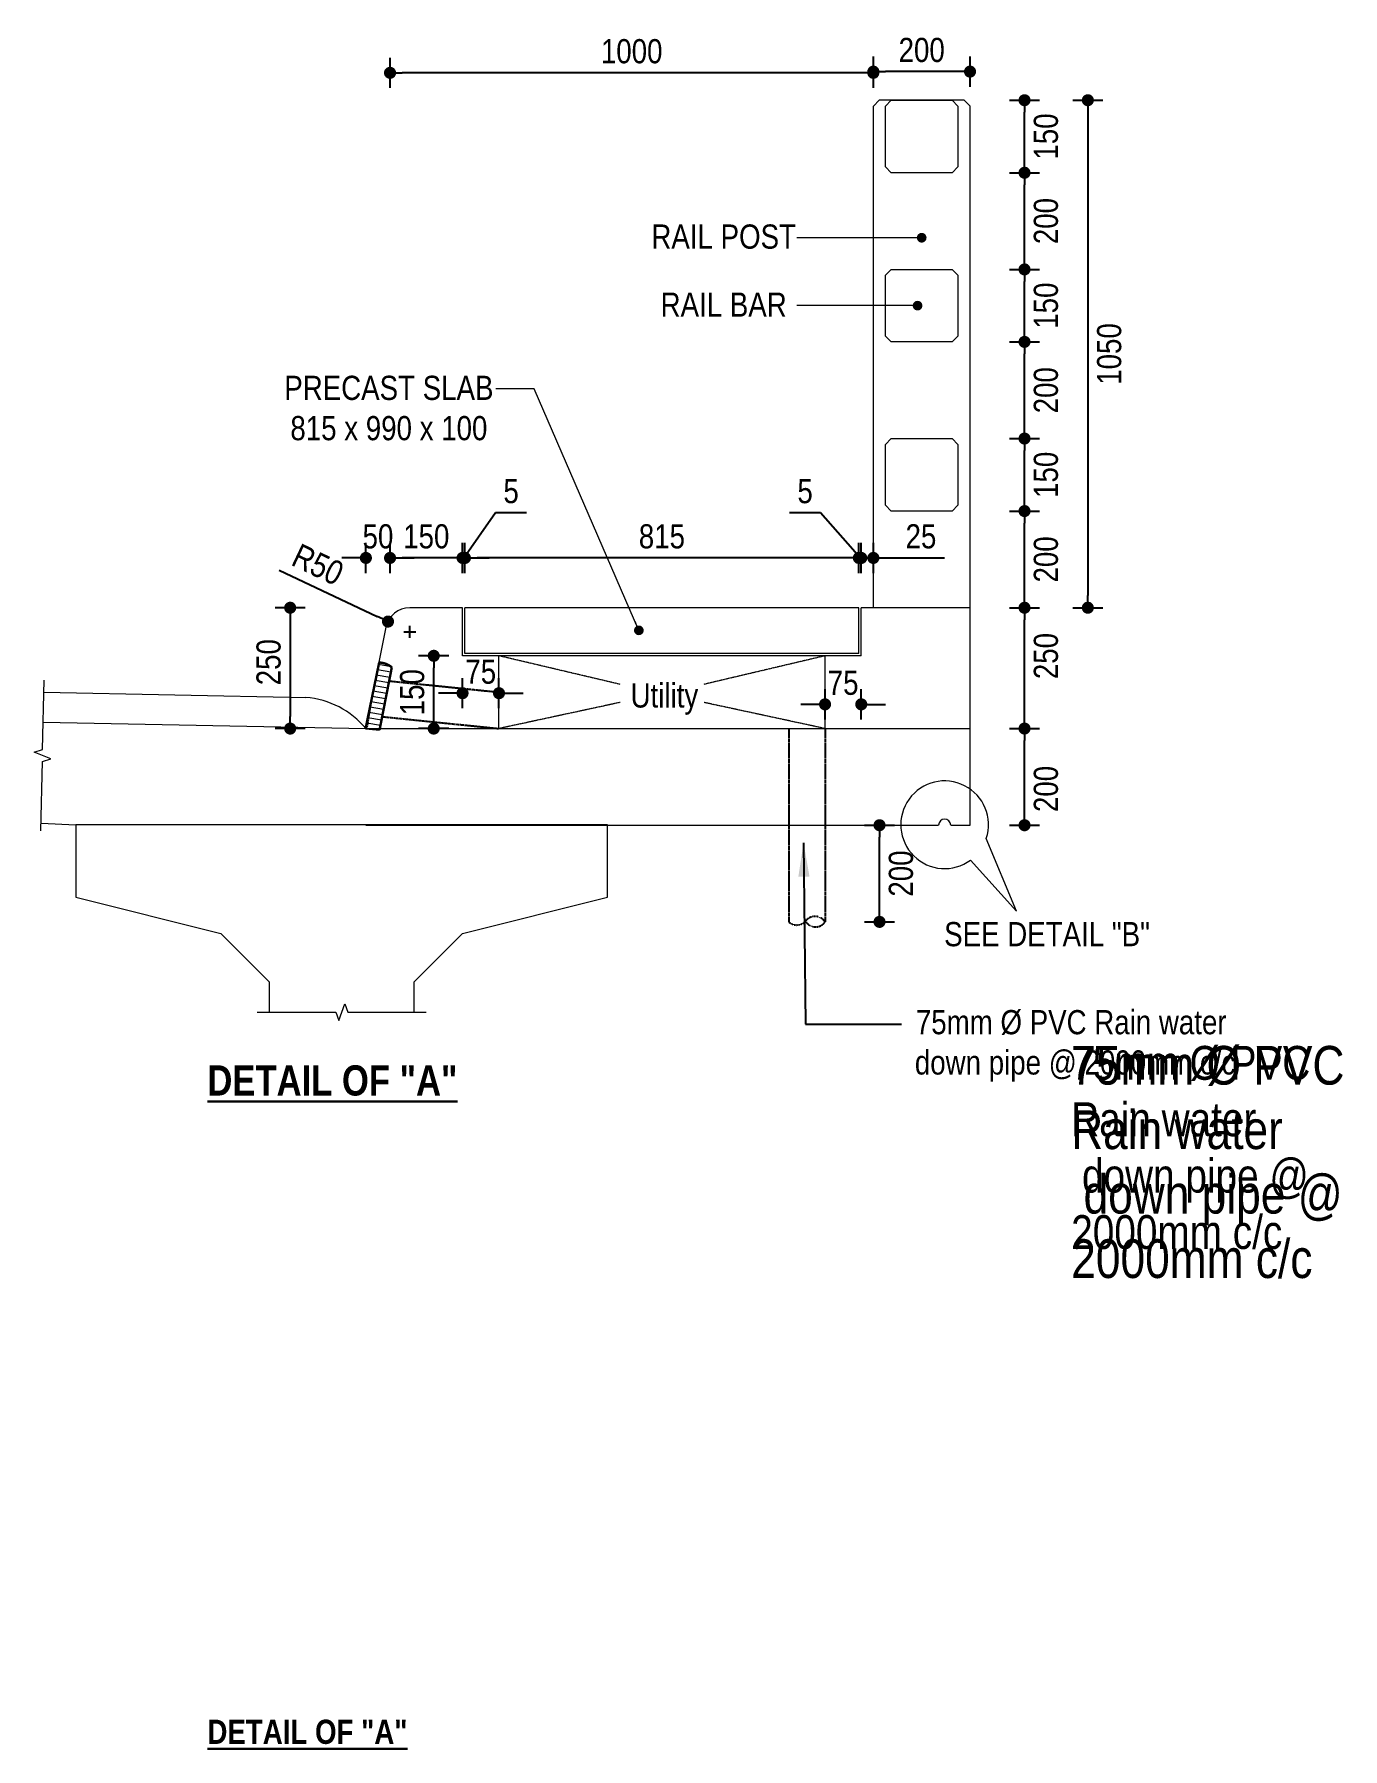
# Model space of a CAD drawing. Header units: inches. Extents: x -36047 to 217865, y -75686 to -40231.
# Drawn here: x 40237 to 42944, y -53055 to -49508 of the extents above; entities that cross this region are included whole.
import ezdxf

# ---------------------------------------------------------------- set-up
doc = ezdxf.new("R2010")
doc.units = ezdxf.units.IN
doc.header["$LTSCALE"] = 3
doc.header["$MEASUREMENT"] = 0
doc.header["$PDMODE"] = 34
doc.linetypes.add('DASHED2', pattern=[0.375, 0.25, -0.125])
doc.linetypes.add('HIDDEN', pattern=[9.525, 6.35, -3.175])
for name, color, linetype in [('con_out1', 2, 'Continuous'), ('Pipe_Hidde', 8, 'DASHED2'), ('Wearing Course', 7, 'Continuous')]:
    doc.layers.add(name, color=color, linetype=linetype)
for name, color, linetype, lineweight in [('Concrete', 4, 'Continuous', 20), ('Deck Slab', 171, 'Continuous', 20), ('Dim Arrow', 150, 'Continuous', 9), ('Dim Arrow @ 35', 150, 'Continuous', 9), ('DIMS', 150, 'Continuous', 9), ('DIMS @ 25', 150, 'Continuous', 9), ('Girder', 7, 'Continuous', 20), ('Girder Line', 7, 'Continuous', 25), ('Hatch', 8, 'Continuous', 5), ('Ralling', 140, 'Continuous', 20), ('Section Marks', 7, 'Continuous', 15), ('Structue', 7, 'Continuous', 25), ('Text30 @ 25', 1, 'Continuous', 30), ('Text_Normal', 7, 'Continuous', 25), ('Text_Normal @ 25', 7, 'Continuous', 25), ('Text_Normal @ 35', 7, 'Continuous', 25), ('Text_Normal @ 40', 7, 'Continuous', 25)]:
    doc.layers.add(name, color=color, linetype=linetype, lineweight=lineweight)
doc.styles.add('Swis Cn BT', font='swissc.ttf')
doc.styles.add('SWIS_B_N', font='swisscb.ttf', dxfattribs={"height": 2})
doc.styles.add('SWIS_B_T', font='swisscb.ttf', dxfattribs={"height": 2.5})
doc.styles.add('SWIS_R_N', font='swissc.ttf', dxfattribs={"height": 2})
doc.dimstyles.new('Closed_Arrow', dxfattribs={"dimtxt": 2, "dimasz": 2, "dimexe": 1.25, "dimexo": 0.75, "dimgap": 0.75, "dimtad": 2, "dimdec": 0, "dimzin": 0, "dimdsep": 46, "dimtxsty": 'SWIS_R_N', "dimblk": 'DOT', "dimcen": 0.5, "dimadec": 0, "dimazin": 0, "dimtfac": 1, "dimtdec": 0, "dimtofl": 0, "dimtmove": 0, "dimatfit": 3, "dimfxl": 1.25, "dimfxlon": 1, "dimtolj": 1, "dimtzin": 0, "dimarcsym": 0})
doc.dimstyles.new('dim dot_50', dxfattribs={"dimtxt": 100, "dimasz": 20, "dimexe": 1, "dimexo": 2, "dimgap": 1, "dimtad": 1, "dimdec": 0, "dimzin": 0, "dimdsep": 46, "dimtxsty": 'Swis Cn BT', "dimblk": 'BOXBLANK', "dimcen": 0.09, "dimclrd": 256, "dimclre": 256, "dimclrt": 256, "dimadec": 0, "dimazin": 0, "dimtfac": 1, "dimtdec": 0, "dimtmove": 1, "dimatfit": 3, "dimfxl": 5, "dimtolj": 1, "dimtzin": 0, "dimlwd": -1, "dimlwe": -1, "dimarcsym": 0})
doc.dimstyles.new('Dot_Anno', dxfattribs={"dimtxt": 2, "dimasz": 1, "dimexe": 1.25, "dimexo": 0.75, "dimgap": 0.75, "dimtad": 2, "dimdec": 0, "dimzin": 0, "dimdsep": 46, "dimtxsty": 'SWIS_R_N', "dimblk": 'DOT', "dimcen": 0.5, "dimadec": 0, "dimazin": 0, "dimtfac": 1, "dimtdec": 0, "dimtofl": 0, "dimtmove": 0, "dimatfit": 3, "dimfxl": 1.25, "dimfxlon": 1, "dimtolj": 1, "dimtzin": 0, "dimarcsym": 0})

# ---------------------------------------------------------------- blocks, each defined once
blk = doc.blocks.new('_Dot')
at = {"color": 0, "linetype": 'ByBlock', "lineweight": -2}
blk.add_line((-0.5, 0), (-1, 0), dxfattribs=at)
at = {"color": 0, "linetype": 'ByBlock', "const_width": 0.5}
blk.add_lwpolyline([(-0.25, 0, 1), (0.25, 0, 1)], format="xyb", close=True, dxfattribs=at)
blk = doc.blocks.new('*D69')
at = {"layer": 'DEFPOINTS', "color": 0, "transparency": 16777216}
for p in [(40972.9, -50694.4), (40766.3, -50944.5), (40923.8, -50944.5)]:
    blk.add_point(p, dxfattribs=at)
at = {"layer": 'DIMS', "color": 0, "lineweight": -2, "transparency": 16777216}
for p, q in [((40797.5, -50694.4), (40735, -50694.4)), ((40766.3, -50719.4), (40766.3, -50919.5)), ((40797.5, -50944.5), (40735, -50944.5))]:
    blk.add_line(p, q, dxfattribs=at)
at = {"layer": 'DIMS', "color": 0, "lineweight": -2, "transparency": 16777216, "xscale": 25, "yscale": 25, "zscale": 25}
for p, rotation in [((40766.3, -50694.4), 90), ((40766.3, -50944.5), 270)]:
    blk.add_blockref('_Dot', p, dxfattribs=dict(at, rotation=rotation))
at = {"layer": 'DIMS', "color": 0, "transparency": 16777216, "insert": (40721.8, -50807.1), "char_height": 50, "attachment_point": 5, "rotation": 90, "style": 'SWIS_R_N'}
blk.add_mtext('\\A1;250', dxfattribs=at)
blk = doc.blocks.new('*D70')
at = {"layer": 'DEFPOINTS', "color": 0, "transparency": 16777216}
for p in [(40972.9, -49587.7), (41972.9, -49658.9), (40972.9, -50694.4)]:
    blk.add_point(p, dxfattribs=at)
at = {"layer": 'DIMS', "color": 0, "lineweight": -2, "transparency": 16777216}
for p, q in [((40972.9, -49618.9), (40972.9, -49556.4)), ((41947.9, -49587.7), (40997.9, -49587.7)), ((41972.9, -49618.9), (41972.9, -49556.4))]:
    blk.add_line(p, q, dxfattribs=at)
at = {"layer": 'DIMS', "color": 0, "lineweight": -2, "transparency": 16777216, "xscale": 25, "yscale": 25, "zscale": 25, "rotation": 180}
blk.add_blockref('_Dot', (40972.9, -49587.7), dxfattribs=at)
at = {"layer": 'DIMS', "color": 0, "lineweight": -2, "transparency": 16777216, "xscale": 25, "yscale": 25, "zscale": 25}
blk.add_blockref('_Dot', (41972.9, -49587.7), dxfattribs=at)
at = {"layer": 'DIMS', "color": 0, "transparency": 16777216, "insert": (41472.9, -49543.3), "char_height": 50, "attachment_point": 5, "style": 'SWIS_R_N'}
blk.add_mtext('\\A1;1000', dxfattribs=at)
blk = doc.blocks.new('*D71')
at = {"layer": 'DEFPOINTS', "color": 0, "transparency": 16777216}
for p in [(41972.9, -49585.2), (41972.9, -49656.4), (42172.9, -49656.4)]:
    blk.add_point(p, dxfattribs=at)
at = {"layer": 'DIMS', "color": 0, "lineweight": -2, "transparency": 16777216}
for p, q in [((41972.9, -49616.4), (41972.9, -49553.9)), ((42172.9, -49616.4), (42172.9, -49553.9)), ((42147.9, -49585.2), (41997.9, -49585.2))]:
    blk.add_line(p, q, dxfattribs=at)
at = {"layer": 'DIMS', "color": 0, "lineweight": -2, "transparency": 16777216, "xscale": 25, "yscale": 25, "zscale": 25, "rotation": 180}
blk.add_blockref('_Dot', (41972.9, -49585.2), dxfattribs=at)
at = {"layer": 'DIMS', "color": 0, "lineweight": -2, "transparency": 16777216, "xscale": 25, "yscale": 25, "zscale": 25}
blk.add_blockref('_Dot', (42172.9, -49585.2), dxfattribs=at)
at = {"layer": 'DIMS', "color": 0, "transparency": 16777216, "insert": (42072.9, -49540.7), "char_height": 50, "attachment_point": 5, "style": 'SWIS_R_N'}
blk.add_mtext('\\A1;200', dxfattribs=at)
blk = doc.blocks.new('*D72')
at = {"layer": 'DEFPOINTS', "color": 0, "transparency": 16777216}
for p in [(42160.9, -49644.4), (42172.9, -50694.4), (42416.7, -50694.4)]:
    blk.add_point(p, dxfattribs=at)
at = {"layer": 'DIMS', "color": 0, "lineweight": -2, "transparency": 16777216}
for p, q in [((42385.4, -49644.4), (42447.9, -49644.4)), ((42416.7, -49669.4), (42416.7, -50669.4)), ((42385.4, -50694.4), (42447.9, -50694.4))]:
    blk.add_line(p, q, dxfattribs=at)
at = {"layer": 'DIMS', "color": 0, "lineweight": -2, "transparency": 16777216, "xscale": 25, "yscale": 25, "zscale": 25}
for p, rotation in [((42416.7, -49644.4), 90), ((42416.7, -50694.4), 270)]:
    blk.add_blockref('_Dot', p, dxfattribs=dict(at, rotation=rotation))
at = {"layer": 'DIMS', "color": 0, "transparency": 16777216, "insert": (42461.1, -50169.4), "char_height": 50, "attachment_point": 5, "rotation": 90, "style": 'SWIS_R_N'}
blk.add_mtext('\\A1;1050', dxfattribs=at)
blk = doc.blocks.new('*D73')
at = {"layer": 'DEFPOINTS', "color": 0, "transparency": 16777216}
for p in [(42135.9, -50494.4), (42285.7, -50494.4), (42172.9, -50694.4)]:
    blk.add_point(p, dxfattribs=at)
at = {"layer": 'DIMS', "color": 0, "lineweight": -2, "transparency": 16777216}
for p, q in [((42254.5, -50494.4), (42317, -50494.4)), ((42285.7, -50669.4), (42285.7, -50519.4)), ((42254.5, -50694.4), (42317, -50694.4))]:
    blk.add_line(p, q, dxfattribs=at)
at = {"layer": 'DIMS', "color": 0, "lineweight": -2, "transparency": 16777216, "xscale": 25, "yscale": 25, "zscale": 25}
for p, rotation in [((42285.7, -50494.4), 90), ((42285.7, -50694.4), 270)]:
    blk.add_blockref('_Dot', p, dxfattribs=dict(at, rotation=rotation))
at = {"layer": 'DIMS', "color": 0, "transparency": 16777216, "insert": (42330.2, -50594.4), "char_height": 50, "attachment_point": 5, "rotation": 90, "style": 'SWIS_R_N'}
blk.add_mtext('\\A1;200', dxfattribs=at)
blk = doc.blocks.new('*D74')
at = {"layer": 'DEFPOINTS', "color": 0, "transparency": 16777216}
for p in [(42135.9, -50344.4), (42285.7, -50344.4), (42135.9, -50494.4)]:
    blk.add_point(p, dxfattribs=at)
at = {"layer": 'DIMS', "color": 0, "lineweight": -2, "transparency": 16777216}
for p, q in [((42254.5, -50344.4), (42317, -50344.4)), ((42285.7, -50469.4), (42285.7, -50369.4)), ((42254.5, -50494.4), (42317, -50494.4))]:
    blk.add_line(p, q, dxfattribs=at)
at = {"layer": 'DIMS', "color": 0, "lineweight": -2, "transparency": 16777216, "xscale": 25, "yscale": 25, "zscale": 25}
for p, rotation in [((42285.7, -50344.4), 90), ((42285.7, -50494.4), 270)]:
    blk.add_blockref('_Dot', p, dxfattribs=dict(at, rotation=rotation))
at = {"layer": 'DIMS', "color": 0, "transparency": 16777216, "insert": (42330.2, -50419.4), "char_height": 50, "attachment_point": 5, "rotation": 90, "style": 'SWIS_R_N'}
blk.add_mtext('\\A1;150', dxfattribs=at)
blk = doc.blocks.new('*D75')
at = {"layer": 'DEFPOINTS', "color": 0, "transparency": 16777216}
for p in [(42135.9, -49994.4), (42285.7, -49994.4), (42135.9, -50144.4)]:
    blk.add_point(p, dxfattribs=at)
at = {"layer": 'DIMS', "color": 0, "lineweight": -2, "transparency": 16777216}
for p, q in [((42254.5, -49994.4), (42317, -49994.4)), ((42285.7, -50119.4), (42285.7, -50019.4)), ((42254.5, -50144.4), (42317, -50144.4))]:
    blk.add_line(p, q, dxfattribs=at)
at = {"layer": 'DIMS', "color": 0, "lineweight": -2, "transparency": 16777216, "xscale": 25, "yscale": 25, "zscale": 25}
for p, rotation in [((42285.7, -49994.4), 90), ((42285.7, -50144.4), 270)]:
    blk.add_blockref('_Dot', p, dxfattribs=dict(at, rotation=rotation))
at = {"layer": 'DIMS', "color": 0, "transparency": 16777216, "insert": (42330.2, -50069.4), "char_height": 50, "attachment_point": 5, "rotation": 90, "style": 'SWIS_R_N'}
blk.add_mtext('\\A1;150', dxfattribs=at)
blk = doc.blocks.new('*D76')
at = {"layer": 'DEFPOINTS', "color": 0, "transparency": 16777216}
for p in [(42135.9, -49644.4), (42285.7, -49644.4), (42135.9, -49794.4)]:
    blk.add_point(p, dxfattribs=at)
at = {"layer": 'DIMS', "color": 0, "lineweight": -2, "transparency": 16777216}
for p, q in [((42254.5, -49644.4), (42317, -49644.4)), ((42285.7, -49769.4), (42285.7, -49669.4)), ((42254.5, -49794.4), (42317, -49794.4))]:
    blk.add_line(p, q, dxfattribs=at)
at = {"layer": 'DIMS', "color": 0, "lineweight": -2, "transparency": 16777216, "xscale": 25, "yscale": 25, "zscale": 25}
for p, rotation in [((42285.7, -49644.4), 90), ((42285.7, -49794.4), 270)]:
    blk.add_blockref('_Dot', p, dxfattribs=dict(at, rotation=rotation))
at = {"layer": 'DIMS', "color": 0, "transparency": 16777216, "insert": (42330.2, -49719.4), "char_height": 50, "attachment_point": 5, "rotation": 90, "style": 'SWIS_R_N'}
blk.add_mtext('\\A1;150', dxfattribs=at)
blk = doc.blocks.new('*D77')
at = {"layer": 'DEFPOINTS', "color": 0, "transparency": 16777216}
for p in [(42172.9, -50694.4), (42285.7, -50694.4), (42172.9, -50944.4)]:
    blk.add_point(p, dxfattribs=at)
at = {"layer": 'DIMS', "color": 0, "lineweight": -2, "transparency": 16777216}
for p, q in [((42254.5, -50694.4), (42317, -50694.4)), ((42285.7, -50919.4), (42285.7, -50719.4)), ((42254.5, -50944.4), (42317, -50944.4))]:
    blk.add_line(p, q, dxfattribs=at)
at = {"layer": 'DIMS', "color": 0, "lineweight": -2, "transparency": 16777216, "xscale": 25, "yscale": 25, "zscale": 25}
for p, rotation in [((42285.7, -50694.4), 90), ((42285.7, -50944.4), 270)]:
    blk.add_blockref('_Dot', p, dxfattribs=dict(at, rotation=rotation))
at = {"layer": 'DIMS', "color": 0, "transparency": 16777216, "insert": (42330.2, -50794.4), "char_height": 50, "attachment_point": 5, "rotation": 90, "style": 'SWIS_R_N'}
blk.add_mtext('\\A1;250', dxfattribs=at)
blk = doc.blocks.new('*D78')
at = {"layer": 'DEFPOINTS', "color": 0, "transparency": 16777216}
for p in [(42172.9, -50944.4), (42285.7, -50944.4), (42172.9, -51144.4)]:
    blk.add_point(p, dxfattribs=at)
at = {"layer": 'DIMS', "color": 0, "lineweight": -2, "transparency": 16777216}
for p, q in [((42254.5, -50944.4), (42317, -50944.4)), ((42285.7, -51119.4), (42285.7, -50969.4)), ((42254.5, -51144.4), (42317, -51144.4))]:
    blk.add_line(p, q, dxfattribs=at)
at = {"layer": 'DIMS', "color": 0, "lineweight": -2, "transparency": 16777216, "xscale": 25, "yscale": 25, "zscale": 25}
for p, rotation in [((42285.7, -50944.4), 90), ((42285.7, -51144.4), 270)]:
    blk.add_blockref('_Dot', p, dxfattribs=dict(at, rotation=rotation))
at = {"layer": 'DIMS', "color": 0, "transparency": 16777216, "insert": (42330.2, -51069.4), "char_height": 50, "attachment_point": 5, "rotation": 90, "style": 'SWIS_R_N'}
blk.add_mtext('\\A1;200', dxfattribs=at)
blk = doc.blocks.new('*D79')
at = {"layer": 'DEFPOINTS', "color": 0, "transparency": 16777216}
for p in [(41127.9, -50591.4), (41127.9, -50788.9), (41942.9, -50788.9)]:
    blk.add_point(p, dxfattribs=at)
at = {"layer": 'DIMS', "color": 0, "lineweight": -2, "transparency": 16777216}
for p, q in [((41127.9, -50622.7), (41127.9, -50560.2)), ((41942.9, -50622.7), (41942.9, -50560.2)), ((41917.9, -50591.4), (41152.9, -50591.4))]:
    blk.add_line(p, q, dxfattribs=at)
at = {"layer": 'DIMS', "color": 0, "lineweight": -2, "transparency": 16777216, "xscale": 25, "yscale": 25, "zscale": 25, "rotation": 180}
blk.add_blockref('_Dot', (41127.9, -50591.4), dxfattribs=at)
at = {"layer": 'DIMS', "color": 0, "lineweight": -2, "transparency": 16777216, "xscale": 25, "yscale": 25, "zscale": 25}
blk.add_blockref('_Dot', (41942.9, -50591.4), dxfattribs=at)
at = {"layer": 'DIMS', "color": 0, "transparency": 16777216, "insert": (41535.4, -50547), "char_height": 50, "attachment_point": 5, "style": 'SWIS_R_N'}
blk.add_mtext('\\A1;815', dxfattribs=at)
blk = doc.blocks.new('*D80')
at = {"layer": 'DEFPOINTS', "color": 0, "transparency": 16777216}
for p in [(40972.9, -50591.4), (40972.9, -50694.4), (41122.9, -50694.4)]:
    blk.add_point(p, dxfattribs=at)
at = {"layer": 'DIMS', "color": 0, "lineweight": -2, "transparency": 16777216}
for p, q in [((40972.9, -50622.7), (40972.9, -50560.2)), ((41122.9, -50622.7), (41122.9, -50560.2)), ((41097.9, -50591.4), (40997.9, -50591.4))]:
    blk.add_line(p, q, dxfattribs=at)
at = {"layer": 'DIMS', "color": 0, "lineweight": -2, "transparency": 16777216, "xscale": 25, "yscale": 25, "zscale": 25, "rotation": 180}
blk.add_blockref('_Dot', (40972.9, -50591.4), dxfattribs=at)
at = {"layer": 'DIMS', "color": 0, "lineweight": -2, "transparency": 16777216, "xscale": 25, "yscale": 25, "zscale": 25}
blk.add_blockref('_Dot', (41122.9, -50591.4), dxfattribs=at)
at = {"layer": 'DIMS', "color": 0, "transparency": 16777216, "insert": (41047.9, -50547), "char_height": 50, "attachment_point": 5, "style": 'SWIS_R_N'}
blk.add_mtext('\\A1;150', dxfattribs=at)
blk = doc.blocks.new('*D81')
at = {"layer": 'DEFPOINTS', "color": 0, "transparency": 16777216}
for p in [(41122.9, -50871.2), (41122.9, -51073.7), (41198.3, -51073.7)]:
    blk.add_point(p, dxfattribs=at)
at = {"layer": 'DIMS', "color": 0, "lineweight": -2, "transparency": 16777216}
for p, q in [((41122.9, -50902.5), (41122.9, -50840)), ((41198.3, -50902.5), (41198.3, -50840)), ((41097.9, -50871.2), (41072.9, -50871.2)), ((41223.3, -50871.2), (41248.3, -50871.2))]:
    blk.add_line(p, q, dxfattribs=at)
at = {"layer": 'DIMS', "color": 0, "lineweight": -2, "transparency": 16777216, "xscale": 25, "yscale": 25, "zscale": 25}
blk.add_blockref('_Dot', (41122.9, -50871.2), dxfattribs=at)
at = {"layer": 'DIMS', "color": 0, "lineweight": -2, "transparency": 16777216, "xscale": 25, "yscale": 25, "zscale": 25, "rotation": 180}
blk.add_blockref('_Dot', (41198.3, -50871.2), dxfattribs=at)
at = {"layer": 'DIMS', "color": 0, "transparency": 16777216, "insert": (41160.6, -50827), "char_height": 50, "attachment_point": 5, "style": 'SWIS_R_N'}
blk.add_mtext('\\A1;75', dxfattribs=at)
blk = doc.blocks.new('*D82')
at = {"layer": 'DEFPOINTS', "color": 0, "transparency": 16777216}
for p in [(41872.9, -50894.3), (41872.9, -51096.8), (41947.9, -51096.8)]:
    blk.add_point(p, dxfattribs=at)
at = {"layer": 'DIMS', "color": 0, "lineweight": -2, "transparency": 16777216}
for p, q in [((41872.9, -50925.5), (41872.9, -50863)), ((41947.9, -50925.5), (41947.9, -50863)), ((41847.9, -50894.3), (41822.9, -50894.3)), ((41972.9, -50894.3), (41997.9, -50894.3))]:
    blk.add_line(p, q, dxfattribs=at)
at = {"layer": 'DIMS', "color": 0, "lineweight": -2, "transparency": 16777216, "xscale": 25, "yscale": 25, "zscale": 25}
blk.add_blockref('_Dot', (41872.9, -50894.3), dxfattribs=at)
at = {"layer": 'DIMS', "color": 0, "lineweight": -2, "transparency": 16777216, "xscale": 25, "yscale": 25, "zscale": 25, "rotation": 180}
blk.add_blockref('_Dot', (41947.9, -50894.3), dxfattribs=at)
at = {"layer": 'DIMS', "color": 0, "transparency": 16777216, "insert": (41910.4, -50850), "char_height": 50, "attachment_point": 5, "style": 'SWIS_R_N'}
blk.add_mtext('\\A1;75', dxfattribs=at)
blk = doc.blocks.new('*D83')
at = {"layer": 'DEFPOINTS', "color": 0, "transparency": 16777216}
for p in [(41947.9, -50606.4), (41972.9, -50591.4), (41972.9, -50694.4)]:
    blk.add_point(p, dxfattribs=at)
at = {"layer": 'DIMS', "color": 0, "lineweight": -2, "transparency": 16777216}
for p, q in [((41947.9, -50591.4), (41947.9, -50560.2)), ((41972.9, -50622.7), (41972.9, -50560.2)), ((41922.9, -50591.4), (41897.9, -50591.4)), ((41997.9, -50591.4), (42119.9, -50591.4))]:
    blk.add_line(p, q, dxfattribs=at)
at = {"layer": 'DIMS', "color": 0, "lineweight": -2, "transparency": 16777216, "xscale": 25, "yscale": 25, "zscale": 25}
blk.add_blockref('_Dot', (41947.9, -50591.4), dxfattribs=at)
at = {"layer": 'DIMS', "color": 0, "lineweight": -2, "transparency": 16777216, "xscale": 25, "yscale": 25, "zscale": 25, "rotation": 180}
blk.add_blockref('_Dot', (41972.9, -50591.4), dxfattribs=at)
at = {"layer": 'DIMS', "color": 0, "transparency": 16777216, "insert": (42071.4, -50547), "char_height": 50, "attachment_point": 5, "style": 'SWIS_R_N'}
blk.add_mtext('\\A1;25', dxfattribs=at)
blk = doc.blocks.new('*D84')
at = {"layer": 'DEFPOINTS', "color": 0, "transparency": 16777216}
for p in [(40922.9, -50591.4), (40972.9, -50694.4), (40922.9, -50944.4)]:
    blk.add_point(p, dxfattribs=at)
at = {"layer": 'DIMS', "color": 0, "lineweight": -2, "transparency": 16777216}
for p, q in [((40922.9, -50622.7), (40922.9, -50560.2)), ((40972.9, -50622.7), (40972.9, -50560.2)), ((40897.9, -50591.4), (40872.9, -50591.4)), ((40997.9, -50591.4), (41022.9, -50591.4))]:
    blk.add_line(p, q, dxfattribs=at)
at = {"layer": 'DIMS', "color": 0, "lineweight": -2, "transparency": 16777216, "xscale": 25, "yscale": 25, "zscale": 25}
blk.add_blockref('_Dot', (40922.9, -50591.4), dxfattribs=at)
at = {"layer": 'DIMS', "color": 0, "lineweight": -2, "transparency": 16777216, "xscale": 25, "yscale": 25, "zscale": 25, "rotation": 180}
blk.add_blockref('_Dot', (40972.9, -50591.4), dxfattribs=at)
at = {"layer": 'DIMS', "color": 0, "transparency": 16777216, "insert": (40947.9, -50547), "char_height": 50, "attachment_point": 5, "style": 'SWIS_R_N'}
blk.add_mtext('\\A1;50', dxfattribs=at)
blk = doc.blocks.new('*D85')
at = {"layer": 'DEFPOINTS', "color": 0, "transparency": 16777216}
for p in [(41063.3, -50793.9), (41122.9, -50793.9), (41198.3, -50944.4)]:
    blk.add_point(p, dxfattribs=at)
at = {"layer": 'DIMS', "color": 0, "lineweight": -2, "transparency": 16777216}
for p, q in [((41094.6, -50793.9), (41032.1, -50793.9)), ((41063.3, -50919.4), (41063.3, -50818.9)), ((41094.6, -50944.4), (41032.1, -50944.4))]:
    blk.add_line(p, q, dxfattribs=at)
at = {"layer": 'DIMS', "color": 0, "lineweight": -2, "transparency": 16777216, "xscale": 25, "yscale": 25, "zscale": 25}
for p, rotation in [((41063.3, -50793.9), 90), ((41063.3, -50944.4), 270)]:
    blk.add_blockref('_Dot', p, dxfattribs=dict(at, rotation=rotation))
at = {"layer": 'DIMS', "color": 0, "transparency": 16777216, "insert": (41018.9, -50869.2), "char_height": 50, "attachment_point": 5, "rotation": 90, "style": 'SWIS_R_N'}
blk.add_mtext('\\A1;150', dxfattribs=at)
blk = doc.blocks.new('_BoxBlank')
at = {"color": 0, "linetype": 'ByBlock', "lineweight": -2}
for p, q in [((-0.5, 0), (-1, 0)), ((0.5, 0.5), (-0.5, 0.5)), ((-0.5, 0.5), (-0.5, -0.5)), ((0.5, -0.5), (0.5, 0.5)), ((-0.5, -0.5), (0.5, -0.5))]:
    blk.add_line(p, q, dxfattribs=at)
blk = doc.blocks.new('*D86')
at = {"layer": 'DEFPOINTS', "color": 0, "transparency": 16777216}
for p in [(41942.9, -50591.4), (41942.9, -50788.9), (41947.9, -50793.9)]:
    blk.add_point(p, dxfattribs=at)
at = {"layer": 'DIMS', "color": 0, "lineweight": -2, "transparency": 16777216}
for p, q in [((41863.8, -50497.8), (41799.6, -50497.8)), ((41945.4, -50591.4), (41863.8, -50497.8)), ((41942.9, -50622.7), (41942.9, -50560.2)), ((41947.9, -50622.7), (41947.9, -50560.2)), ((41917.9, -50591.4), (41892.9, -50591.4)), ((41947.9, -50591.4), (41942.9, -50591.4)), ((41972.9, -50591.4), (41997.9, -50591.4))]:
    blk.add_line(p, q, dxfattribs=at)
at = {"layer": 'DIMS', "color": 0, "lineweight": -2, "transparency": 16777216, "xscale": 25, "yscale": 25, "zscale": 25}
blk.add_blockref('_Dot', (41942.9, -50591.4), dxfattribs=at)
at = {"layer": 'DIMS', "color": 0, "lineweight": -2, "transparency": 16777216, "xscale": 25, "yscale": 25, "zscale": 25, "rotation": 180}
blk.add_blockref('_Dot', (41947.9, -50591.4), dxfattribs=at)
at = {"layer": 'DIMS', "color": 0, "transparency": 16777216, "insert": (41831.7, -50453.5), "char_height": 50, "attachment_point": 5, "style": 'SWIS_R_N'}
blk.add_mtext('\\A1;5', dxfattribs=at)
blk = doc.blocks.new('*D87')
at = {"layer": 'DEFPOINTS', "color": 0, "transparency": 16777216}
for p in [(40968.7, -50723), (41013.9, -50744.4)]:
    blk.add_point(p, dxfattribs=at)
at = {"layer": 'DIMS', "color": 0, "lineweight": -2, "transparency": 16777216}
for p, q in [((40743.5, -50616.4), (40946.1, -50712.3)), ((41001.4, -50744.4), (41026.4, -50744.4)), ((41013.9, -50756.9), (41013.9, -50731.9))]:
    blk.add_line(p, q, dxfattribs=at)
at = {"layer": 'DIMS', "color": 0, "lineweight": -2, "transparency": 16777216, "xscale": 25, "yscale": 25, "zscale": 25, "rotation": 334.6598865010106}
blk.add_blockref('_Dot', (40968.7, -50723), dxfattribs=at)
at = {"layer": 'DIMS', "color": 0, "transparency": 16777216, "insert": (40823.6, -50605.2), "char_height": 50, "attachment_point": 5, "rotation": 334.6599, "style": 'SWIS_R_N'}
blk.add_mtext('\\A1;R50', dxfattribs=at)
blk = doc.blocks.new('*D88')
at = {"layer": 'DEFPOINTS', "color": 0, "transparency": 16777216}
for p in [(42135.9, -50144.4), (42285.7, -50144.4), (42135.9, -50344.4)]:
    blk.add_point(p, dxfattribs=at)
at = {"layer": 'DIMS', "color": 0, "lineweight": -2, "transparency": 16777216}
for p, q in [((42254.5, -50144.4), (42317, -50144.4)), ((42285.7, -50319.4), (42285.7, -50169.4)), ((42254.5, -50344.4), (42317, -50344.4))]:
    blk.add_line(p, q, dxfattribs=at)
at = {"layer": 'DIMS', "color": 0, "lineweight": -2, "transparency": 16777216, "xscale": 25, "yscale": 25, "zscale": 25}
for p, rotation in [((42285.7, -50144.4), 90), ((42285.7, -50344.4), 270)]:
    blk.add_blockref('_Dot', p, dxfattribs=dict(at, rotation=rotation))
at = {"layer": 'DIMS', "color": 0, "transparency": 16777216, "insert": (42330.2, -50244.4), "char_height": 50, "attachment_point": 5, "rotation": 90, "style": 'SWIS_R_N'}
blk.add_mtext('\\A1;200', dxfattribs=at)
blk = doc.blocks.new('*D89')
at = {"layer": 'DEFPOINTS', "color": 0, "transparency": 16777216}
for p in [(42135.9, -49794.4), (42285.7, -49794.4), (42135.9, -49994.4)]:
    blk.add_point(p, dxfattribs=at)
at = {"layer": 'DIMS', "color": 0, "lineweight": -2, "transparency": 16777216}
for p, q in [((42254.5, -49794.4), (42317, -49794.4)), ((42285.7, -49969.4), (42285.7, -49819.4)), ((42254.5, -49994.4), (42317, -49994.4))]:
    blk.add_line(p, q, dxfattribs=at)
at = {"layer": 'DIMS', "color": 0, "lineweight": -2, "transparency": 16777216, "xscale": 25, "yscale": 25, "zscale": 25}
for p, rotation in [((42285.7, -49794.4), 90), ((42285.7, -49994.4), 270)]:
    blk.add_blockref('_Dot', p, dxfattribs=dict(at, rotation=rotation))
at = {"layer": 'DIMS', "color": 0, "transparency": 16777216, "insert": (42330.2, -49894.4), "char_height": 50, "attachment_point": 5, "rotation": 90, "style": 'SWIS_R_N'}
blk.add_mtext('\\A1;200', dxfattribs=at)
blk = doc.blocks.new('*D90')
at = {"layer": 'DEFPOINTS', "color": 0, "transparency": 16777216}
for p in [(41127.9, -50591.4), (41122.9, -50793.9), (41127.9, -50788.9)]:
    blk.add_point(p, dxfattribs=at)
at = {"layer": 'DIMS', "color": 0, "lineweight": -2, "transparency": 16777216}
for p, q in [((41125.4, -50591.4), (41191.3, -50497.6)), ((41191.3, -50497.6), (41255.5, -50497.6)), ((41122.9, -50622.7), (41122.9, -50560.2)), ((41127.9, -50622.7), (41127.9, -50560.2)), ((41097.9, -50591.4), (41072.9, -50591.4)), ((41122.9, -50591.4), (41127.9, -50591.4)), ((41152.9, -50591.4), (41177.9, -50591.4))]:
    blk.add_line(p, q, dxfattribs=at)
at = {"layer": 'DIMS', "color": 0, "lineweight": -2, "transparency": 16777216, "xscale": 25, "yscale": 25, "zscale": 25}
blk.add_blockref('_Dot', (41122.9, -50591.4), dxfattribs=at)
at = {"layer": 'DIMS', "color": 0, "lineweight": -2, "transparency": 16777216, "xscale": 25, "yscale": 25, "zscale": 25, "rotation": 180}
blk.add_blockref('_Dot', (41127.9, -50591.4), dxfattribs=at)
at = {"layer": 'DIMS', "color": 0, "transparency": 16777216, "insert": (41223.4, -50453.4), "char_height": 50, "attachment_point": 5, "style": 'SWIS_R_N'}
blk.add_mtext('\\A1;5', dxfattribs=at)
blk = doc.blocks.new('*D91')
at = {"layer": 'DEFPOINTS', "color": 0, "transparency": 16777216}
for p in [(41872.9, -51144.4), (41985.7, -51144.4), (41872.9, -51344.4)]:
    blk.add_point(p, dxfattribs=at)
at = {"layer": 'DIMS', "color": 0, "lineweight": -2, "transparency": 16777216}
for p, q in [((41954.5, -51144.4), (42017, -51144.4)), ((41985.7, -51319.4), (41985.7, -51169.4)), ((41954.5, -51344.4), (42017, -51344.4))]:
    blk.add_line(p, q, dxfattribs=at)
at = {"layer": 'DIMS', "color": 0, "lineweight": -2, "transparency": 16777216, "xscale": 25, "yscale": 25, "zscale": 25}
for p, rotation in [((41985.7, -51144.4), 90), ((41985.7, -51344.4), 270)]:
    blk.add_blockref('_Dot', p, dxfattribs=dict(at, rotation=rotation))
at = {"layer": 'DIMS', "color": 0, "transparency": 16777216, "insert": (42030.2, -51244.4), "char_height": 50, "attachment_point": 5, "rotation": 90, "style": 'SWIS_R_N'}
blk.add_mtext('\\A1;200', dxfattribs=at)
blk = doc.blocks.new('grating')
at = {"layer": 'con_out1', "lineweight": 20}
h = blk.add_hatch(dxfattribs=at)
h.set_pattern_fill('ANSI31', color=256, scale=90, angle=320.4884)
h.set_pattern_definition([(5.48843, (35188.985, 8598.234), (-1.0760037, 11.1984247), [])])
h.paths.add_polyline_path([(-42.5, 131.4, -0.179836), (-14.8, 138.8), (-11.8, 110.9), (-8.3, 76.9), (-36.9, 77.1)])
h.paths.add_polyline_path([(-36.9, 77.1), (-8.3, 76.9), (-0.7, 1.8), (-29.3, 2.1)])
at = {"layer": 'con_out1'}
blk.add_line((-29.1, -0.1), (0, 0), dxfattribs=at)
at = {"layer": 'con_out1', "const_width": 5}
blk.add_lwpolyline([(-42.5, 131.4, -0.180591), (-14.6, 138.8)], format="xyb", dxfattribs=at)
for points in [[(-42.5, 131.4), (-29.1, -0.1)], [(-15.5, 138.8), (0, 0)]]:
    blk.add_lwpolyline(points, dxfattribs=at)
at = {"layer": 'Deck Slab', "linetype": 'HIDDEN'}
for p in [(-6.8, 54.4), (-6.1, 54.7)]:
    blk.add_line(p, (-1.2, 4.5), dxfattribs=at)
at = {"layer": 'Structue', "linetype": 'HIDDEN', "ltscale": 0.15}
blk.add_line((-2.9, -0.2), (-8.3, 74.6), dxfattribs=at)
blk = doc.blocks.new('*U254')
at = {"layer": 'Text_Normal @ 25', "insert": (42382.3, -51601.1), "char_height": 50, "attachment_point": 5, "style": 'SWIS_R_N'}
blk.add_mtext('75mm %%C PVC Rain water\\P down pipe @ 2000mm c/c  ', dxfattribs=at)
at = {"layer": 'Text_Normal @ 35', "insert": (42382.3, -51601.1), "char_height": 70, "width": 675.663, "attachment_point": 1, "style": 'SWIS_R_N'}
blk.add_mtext('75mm %%C PVC Rain water\\P down pipe @ 2000mm c/c  ', dxfattribs=at)
at = {"layer": 'Text_Normal @ 40', "insert": (42382.3, -51601.1), "char_height": 80, "width": 772.186, "attachment_point": 1, "style": 'SWIS_R_N'}
blk.add_mtext('75mm %%C PVC Rain water\\P down pipe @ 2000mm c/c  ', dxfattribs=at)

msp = doc.modelspace()

# ---------------------------------------------------------------- linework, layer by layer
at = {"layer": 'Concrete'}
for p, q in [((41122.9, -50694.4), (41013.9, -50694.4)), ((41122.9, -50793.9), (41122.9, -50694.4)), ((41942.9, -50694.4), (41127.9, -50694.4)), ((41127.9, -50788.9), (41127.9, -50694.4)), ((41942.9, -50788.9), (41942.9, -50694.4)), ((42172.9, -50694.4), (41947.9, -50694.4)), ((41947.9, -50793.9), (41947.9, -50694.4)), ((42172.9, -51144.4), (42172.9, -50694.4)), ((40922.9, -50944.4), (40964.9, -50734.6)), ((41947.9, -50793.9), (41122.9, -50793.9)), ((41942.9, -50788.9), (41127.9, -50788.9)), ((41198.3, -50944.4), (41198.3, -50793.9)), ((41198.3, -50944.4), (41198.3, -50793.9)), ((41872.9, -50944.4), (41872.9, -50793.9)), ((40256.5, -50869.1), (40798.9, -50880)), ((40255.2, -50931.1), (40922.9, -50944.4)), ((40922.9, -50944.4), (42172.9, -50944.4)), ((40251.1, -51140.4), (40322.9, -51143.5)), ((40922.9, -51144.4), (42107.9, -51144.4)), ((42132.9, -51144.4), (42172.9, -51144.4))]:
    msp.add_line(p, q, dxfattribs=at)
at = {"layer": 'Concrete', "color": 4, "linetype": 'DASHED2', "ltscale": 1.5}
for p, q in [((41448.9, -50853), (41198.3, -50793.9)), ((41872.9, -50793.9), (41622.3, -50853)), ((41448.9, -50890.4), (41198.3, -50944.4)), ((41872.9, -50944.4), (41622.3, -50890.4))]:
    msp.add_line(p, q, dxfattribs=at)
at = {"layer": 'Concrete'}
for centre, radius, start, end in [((41013.9, -50744.4), 50, 90.0071, 168.6901), ((40784.1, -51059.9), 180.5, 39.7451, 85.2971), ((42120.4, -51144.4), 12.5, 0, 180)]:
    msp.add_arc(centre, radius, start, end, dxfattribs=at)
at = {"layer": 'DIMS', "linetype": 'Continuous'}
msp.add_lwpolyline([(40250.7, -51156), (40253.6, -51012.6), (40270.9, -51006.7), (40236.8, -50993.5), (40254.1, -50987.6), (40257, -50844.1)], dxfattribs=at)
at = {"layer": 'Girder'}
for points in [[(41022.9, -51530.9), (41022.9, -51468.5), (41122.9, -51368.5), (41422.9, -51293.5), (41422.9, -51143.5), (40322.9, -51143.5), (40322.9, -51293.5), (40622.9, -51368.5), (40722.9, -51468.5), (40722.9, -51530.9)], [(40697.9, -51530.9), (40860.4, -51530.9), (40866.7, -51548.1), (40879.2, -51513.7), (40885.4, -51530.9), (41047.9, -51530.9)]]:
    msp.add_lwpolyline(points, dxfattribs=at)
at = {"layer": 'Girder Line', "linetype": 'HIDDEN', "ltscale": 0.01}
msp.add_line((40937.2, -50869.7), (40937.6, -50869.7), dxfattribs=at)
at = {"layer": 'Pipe_Hidde', "linetype": 'DASHED2', "ltscale": 2}
for p, q in [((40971, -50845.9), (41198.3, -50869.1)), ((40956.5, -50919.8), (41198.3, -50944.4)), ((41797.9, -50944.4), (41797.9, -51344.4)), ((41872.9, -50944.4), (41872.9, -51344.4))]:
    msp.add_line(p, q, dxfattribs=at)
at = {"layer": 'Pipe_Hidde', "linetype": 'DASHED2', "ltscale": 0.2}
msp.add_lwpolyline([(41797.9, -51344.4, 0.416309), (41832.5, -51342.9, 0.553591), (41872.9, -51344.4)], format="xyb", dxfattribs=at)
msp.add_arc((41852.2, -51357.8), 24.7, 32.8477, 142.6813, dxfattribs=at)
at = {"layer": 'Ralling'}
for p, q in [((41972.9, -49656.4), (41984.9, -49644.4)), ((41972.9, -50694.4), (41972.9, -49656.4)), ((42160.9, -49644.4), (41984.9, -49644.4)), ((42160.9, -49644.4), (42172.9, -49656.4)), ((42172.9, -50694.4), (42172.9, -49656.4))]:
    msp.add_line(p, q, dxfattribs=at)
for points in [[(42135.9, -49794.4), (42009.9, -49794.4), (41997.9, -49782.4), (41997.9, -49656.4), (42009.9, -49644.4), (42135.9, -49644.4), (42147.9, -49656.4), (42147.9, -49782.4)], [(42135.9, -50144.4), (42009.9, -50144.4), (41997.9, -50132.4), (41997.9, -50006.4), (42009.9, -49994.4), (42135.9, -49994.4), (42147.9, -50006.4), (42147.9, -50132.4)], [(42135.9, -50494.4), (42009.9, -50494.4), (41997.9, -50482.4), (41997.9, -50356.4), (42009.9, -50344.4), (42135.9, -50344.4), (42147.9, -50356.4), (42147.9, -50482.4)]]:
    msp.add_lwpolyline(points, close=True, dxfattribs=at)
at = {"layer": 'Section Marks'}
msp.add_lwpolyline([(42174.2, -51216.5), (42269.3, -51322.1), (42206.6, -51171.7)], dxfattribs=at)
msp.add_arc((42120.4, -51143.4), 90.7, 341.7936, 306.3279, dxfattribs=at)
at = {"layer": 'Wearing Course', "color": 2, "ltscale": 20}
msp.add_line((40932.1, -50894.9), (40922.2, -50944.6), dxfattribs=at)

# ---------------------------------------------------------------- block references
at = {"layer": 'Hatch', "color": 1, "xscale": -1, "rotation": 354.7382150501354}
msp.add_blockref('grating', (40922.2, -50944.7), dxfattribs=at)
at = {"layer": 'Text_Normal'}
msp.add_blockref('*U254', (0, 0), dxfattribs=at)

# ---------------------------------------------------------------- texts
at = {"layer": 'Text30 @ 25'}
for height, style, p in [(62.5, 'SWIS_B_T', (40595, -51703.7)), (50, 'SWIS_B_N', (40595, -53045.1))]:
    msp.add_text('%%UDETAIL OF "A"', height=height, dxfattribs=dict(at, style=style)).set_placement(p)
at = {"layer": 'Text_Normal @ 25', "char_height": 50, "attachment_point": 5, "style": 'SWIS_R_N'}
for s, insert in [('RAIL POST', (41663.2, -49926.8)), ('RAIL BAR', (41663.2, -50067.3)), ('PRECAST SLAB\\P815 x 990 x 100', (40970.5, -50281.5)), ('Utility', (41540.6, -50883.5)), ('SEE DETAIL "B"', (42332.3, -51370.1))]:
    msp.add_mtext(s, dxfattribs=dict(at, insert=insert))

# ---------------------------------------------------------------- dimensions: what is measured, and where the dimension line sits
at = {"layer": 'DIMS @ 25'}
for base, p1, p2, angle, override, picture, middle in [((40972.9, -49587.7), (41972.9, -49658.9), (40972.9, -50694.4), 180, {"dimscale": 25, "dimtix": 0, "dimtofl": 0, "dimtmove": 0, "dimatfit": 3}, '*D70', (41472.9, -49543.3)), ((42416.7, -50694.4), (42160.9, -49644.4), (42172.9, -50694.4), 90, {"dimscale": 25, "dimtix": 0, "dimtofl": 0, "dimtmove": 0, "dimatfit": 3}, '*D72', (42461.1, -50169.4)), ((42285.7, -49794.4), (42135.9, -49994.4), (42135.9, -49794.4), 90, {"dimscale": 25, "dimtix": 0, "dimtofl": 0, "dimtmove": 1, "dimatfit": 3}, '*D89', (42330.2, -49894.4)), ((42285.7, -50144.4), (42135.9, -50344.4), (42135.9, -50144.4), 90, {"dimscale": 25, "dimtix": 0, "dimtofl": 0, "dimtmove": 1, "dimatfit": 3}, '*D88', (42330.2, -50244.4)), ((41127.9, -50591.4), (41942.9, -50788.9), (41127.9, -50788.9), 180, {"dimscale": 25, "dimtix": 0, "dimtofl": 0, "dimtmove": 0, "dimatfit": 3}, '*D79', (41535.4, -50547)), ((41063.3023, -50793.9477), (41198.3207, -50944.4442), (41122.9199, -50793.9477), 90, {"dimscale": 25, "dimtix": 0, "dimtofl": 0, "dimtmove": 0, "dimatfit": 3}, '*D85', (41018.8867, -50869.196))]:
    dim = msp.add_linear_dim(base=base, p1=p1, p2=p2, angle=angle, dimstyle='Dot_Anno', override=override, dxfattribs=at)
    dim.commit()
    dim.dimension.update_dxf_attribs({"geometry": picture, "text_midpoint": middle})
for base, p1, p2, angle, override, picture, middle in [((41972.9, -49585.2), (42172.9, -49656.4), (41972.9, -49656.4), 180, {"dimscale": 25, "dimtix": 0, "dimtofl": 0, "dimtmove": 0, "dimatfit": 3}, '*D71', (42072.9, -49585.2)), ((42285.7, -49644.4), (42135.9, -49794.4), (42135.9, -49644.4), 90, {"dimscale": 25, "dimtix": 0, "dimtofl": 0, "dimtmove": 0, "dimatfit": 3}, '*D76', (42285.7, -49719.4)), ((42285.7, -49994.4), (42135.9, -50144.4), (42135.9, -49994.4), 90, {"dimscale": 25, "dimtix": 0, "dimtofl": 0, "dimtmove": 0, "dimatfit": 3}, '*D75', (42285.7, -50069.4)), ((42285.7, -50344.4), (42135.9, -50494.4), (42135.9, -50344.4), 90, {"dimscale": 25, "dimtix": 0, "dimtofl": 0, "dimtmove": 0, "dimatfit": 3}, '*D74', (42285.7, -50419.4)), ((41942.9, -50591.4), (41947.9, -50793.9), (41942.9, -50788.9), 180, {"dimscale": 25, "dimtix": 0, "dimtofl": 0, "dimtmove": 1, "dimatfit": 3}, '*D86', (41845.1, -50497.8)), ((42285.7, -50494.4), (42172.9, -50694.4), (42135.9, -50494.4), 90, {"dimscale": 25, "dimtix": 0, "dimtofl": 0, "dimtmove": 0, "dimatfit": 3}, '*D73', (42285.7, -50594.4)), ((40922.9, -50591.4), (40972.9, -50694.4), (40922.9, -50944.4), 180, {"dimscale": 25, "dimtix": 0, "dimtofl": 0, "dimtmove": 0, "dimatfit": 3}, '*D84', (40947.9, -50591.4)), ((40972.9, -50591.4), (41122.9, -50694.4), (40972.9, -50694.4), 180, {"dimscale": 25, "dimtix": 0, "dimtofl": 0, "dimtmove": 0, "dimatfit": 3}, '*D80', (41047.9, -50591.4)), ((40766.3, -50944.5), (40972.9, -50694.4), (40923.8, -50944.5), 90, {"dimscale": 25, "dimtix": 0, "dimtofl": 0, "dimtmove": 0, "dimatfit": 3}, '*D69', (40766.3, -50807.1)), ((42285.7, -50694.4), (42172.9, -50944.4), (42172.9, -50694.4), 90, {"dimscale": 25, "dimtix": 0, "dimtofl": 0, "dimtmove": 0, "dimatfit": 3}, '*D77', (42285.7, -50794.4)), ((41122.9, -50871.2), (41198.3, -51073.7), (41122.9, -51073.7), 180, {"dimscale": 25, "dimtix": 0, "dimtofl": 0, "dimtmove": 0, "dimatfit": 3}, '*D81', (41160.6, -50871.2)), ((41872.9, -50894.3), (41947.9, -51096.8), (41872.9, -51096.8), 180, {"dimscale": 25, "dimtix": 0, "dimtofl": 0, "dimtmove": 0, "dimatfit": 3}, '*D82', (41910.4, -50894.3)), ((42285.7, -50944.4), (42172.9, -51144.4), (42172.9, -50944.4), 90, {"dimscale": 25, "dimtix": 0, "dimtofl": 0, "dimtmove": 0, "dimatfit": 3}, '*D78', (42285.7, -51069.4)), ((41985.7, -51144.4), (41872.9, -51344.4), (41872.9, -51144.4), 90, {"dimscale": 25, "dimtix": 0, "dimtofl": 0, "dimtmove": 0, "dimatfit": 3}, '*D91', (41985.7, -51244.4))]:
    dim = msp.add_linear_dim(base=base, p1=p1, p2=p2, angle=angle, dimstyle='Dot_Anno', override=override, dxfattribs=at)
    dim.commit()
    dim.dimension.update_dxf_attribs({"geometry": picture, "text_midpoint": middle, "dimtype": 128})
for base, p1, p2, override, picture, middle in [((41127.9, -50591.4), (41122.9, -50793.9), (41127.9, -50788.9), {"dimscale": 25, "dimtix": 0, "dimtofl": 0, "dimtmove": 1, "dimatfit": 3}, '*D90', (41210, -50497.6)), ((41972.9, -50591.4), (41947.9, -50606.4), (41972.9, -50694.4), {"dimscale": 25, "dimtix": 0, "dimtofl": 0, "dimtmove": 0, "dimatfit": 3}, '*D83', (42071.4, -50591.4))]:
    dim = msp.add_linear_dim(base=base, p1=p1, p2=p2, dimstyle='Dot_Anno', override=override, dxfattribs=at)
    dim.commit()
    dim.dimension.update_dxf_attribs({"geometry": picture, "text_midpoint": middle, "dimtype": 128})
dim = msp.add_radius_dim(center=(41013.9, -50744.4), mpoint=(40968.7, -50723), dimstyle='Dot_Anno', override={"dimscale": 25, "dimtix": 0, "dimtofl": 0, "dimtmove": 0, "dimatfit": 3}, dxfattribs=at)
dim.commit()
dim.dimension.update_dxf_attribs({"geometry": '*D87', "text_midpoint": (40804.6, -50645.3), "dimtype": 132})

# ---------------------------------------------------------------- leaders
at = {"layer": 'Dim Arrow'}
for points in [[(42072.9, -49928.9), (41814.3, -49928.9)], [(42064.4, -50069.4), (41814.3, -50069.4)], [(41487.7, -50741.2), (41271.1, -50241.2), (41191.5, -50241.2)]]:
    msp.add_leader(points, dimstyle='dim dot_50', override={"dimtad": 0, "dimldrblk": 'Dot'}, dxfattribs=at)
at = {"layer": 'Dim Arrow @ 35'}
msp.add_leader([(41828.5, -51180.7), (41832.6, -51556), (42031.1, -51556)], dimstyle='Closed_Arrow', override={"dimscale": 35}, dxfattribs=at)

doc.saveas('drawing.dxf')
